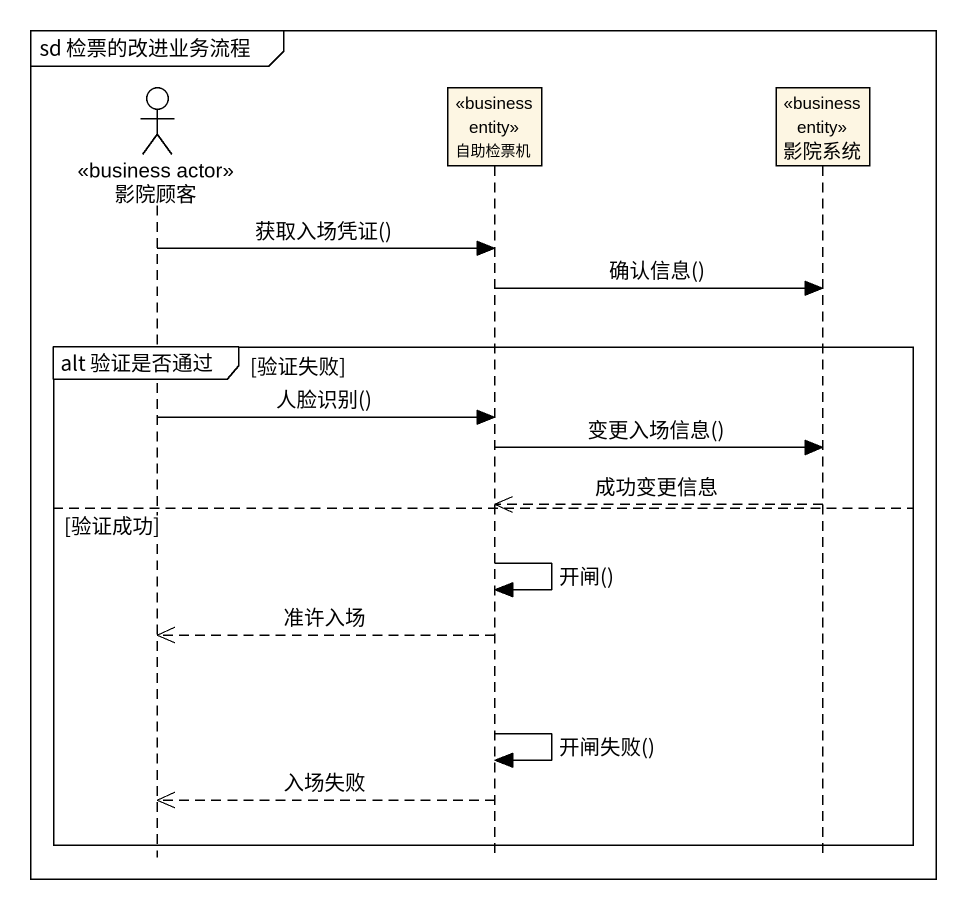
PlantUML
@startuml
mainframe sd 检票的改进业务流程
hide footbox
actor 影院顾客 <<business actor>>
participant 自助检票机 <<business entity>>
participant 影院系统 <<business entity>>

影院顾客 -> 自助检票机 : 获取入场凭证()
自助检票机 -> 影院系统 : 确认信息()
group alt 验证是否通过 [验证失败]
  影院顾客 -> 自助检票机 : 人脸识别()
  自助检票机 -> 影院系统 : 变更入场信息()
  影院系统 -->> 自助检票机 : 成功变更信息
else 验证成功
  自助检票机 -> 自助检票机 : 开闸()
  自助检票机 -->> 影院顾客 : 准许入场
  自助检票机 -> 自助检票机 : 开闸失败()
  自助检票机 -->> 影院顾客 : 入场失败
end
@enduml
